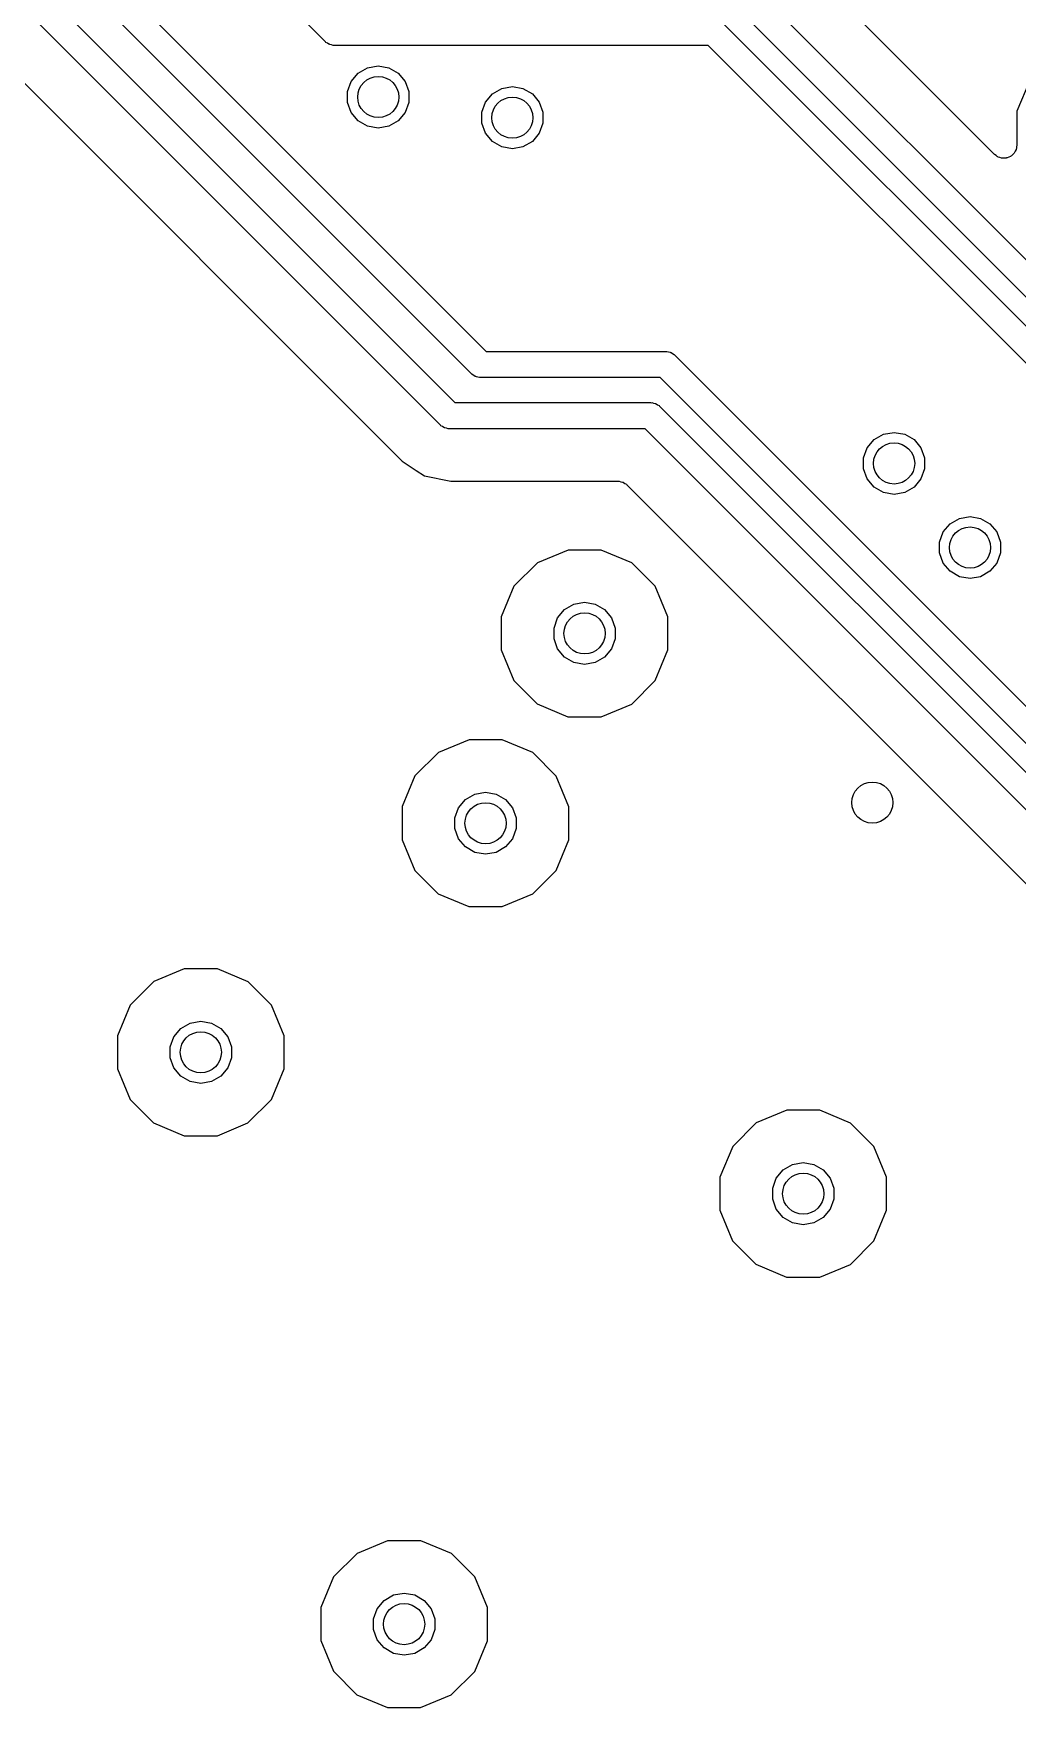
# Model space of a CAD drawing. Extents: x 10 to 287, y -200 to -10.
# Drawn here: x 132.37 to 141.91, y -120.17 to -103.95 of the extents above; entities that cross this region are included whole.
import ezdxf

# ---------------------------------------------------------------- set-up
doc = ezdxf.new("R2010")
doc.units = 0
doc.header["$MEASUREMENT"] = 0
doc.layers.add('BLACK', color=7, linetype='CONTINUOUS')

msp = doc.modelspace()

# ---------------------------------------------------------------- linework, layer by layer
at = {"layer": 'Black'}
for p, q in [((135.195, -104.025), (133.314, -102.144)), ((141.685, -105.118), (139.372, -102.805)), ((138.827, -102.979), (146.79, -110.941)), ((146.573, -111.084), (138.61, -103.121)), ((132.427, -103.497), (136.453, -107.523)), ((136.614, -107.244), (132.86, -103.49)), ((133.077, -103.347), (136.757, -107.027)), ((136.31, -107.74), (132.21, -103.64)), ((139.051, -103.845), (146.336, -111.129)), ((131.86, -104.008), (135.942, -108.09)), ((135.2, -104.028), (135.195, -104.025)), ((135.203, -104.032), (135.2, -104.028)), ((135.218, -104.041), (135.203, -104.032)), ((135.231, -104.05), (135.218, -104.041)), ((135.237, -104.051), (135.231, -104.05)), ((135.241, -104.054), (135.237, -104.051)), ((135.258, -104.057), (135.241, -104.054)), ((135.274, -104.061), (135.258, -104.057)), ((135.279, -104.061), (135.274, -104.061)), ((135.285, -104.062), (135.279, -104.061)), ((138.909, -104.062), (135.285, -104.062)), ((146.119, -111.272), (138.909, -104.062)), ((135.516, -104.331), (135.607, -104.279)), ((135.607, -104.279), (135.71, -104.261)), ((135.71, -104.261), (135.813, -104.279)), ((135.813, -104.279), (135.903, -104.331)), ((135.413, -104.509), (135.449, -104.411)), ((135.449, -104.411), (135.516, -104.331)), ((135.903, -104.331), (135.97, -104.411)), ((135.97, -104.411), (136.006, -104.509)), ((136.817, -104.532), (136.907, -104.48)), ((136.907, -104.48), (137.01, -104.461)), ((137.01, -104.461), (137.113, -104.48)), ((137.113, -104.48), (137.204, -104.532)), ((142.026, -104.403), (141.902, -104.7)), ((135.413, -104.614), (135.413, -104.509)), ((135.449, -104.712), (135.413, -104.614)), ((136.006, -104.614), (135.97, -104.712)), ((136.006, -104.509), (136.006, -104.614)), ((136.714, -104.71), (136.75, -104.612)), ((136.75, -104.612), (136.817, -104.532)), ((137.204, -104.532), (137.271, -104.612)), ((137.271, -104.612), (137.306, -104.71)), ((135.516, -104.792), (135.449, -104.712)), ((135.607, -104.844), (135.516, -104.792)), ((135.903, -104.792), (135.813, -104.844)), ((135.97, -104.712), (135.903, -104.792)), ((136.714, -104.815), (136.714, -104.71)), ((137.306, -104.71), (137.306, -104.815)), ((141.902, -104.7), (141.902, -105.029)), ((135.71, -104.863), (135.607, -104.844)), ((135.813, -104.844), (135.71, -104.863)), ((136.75, -104.913), (136.714, -104.815)), ((136.817, -104.993), (136.75, -104.913)), ((137.271, -104.913), (137.204, -104.993)), ((137.306, -104.815), (137.271, -104.913)), ((136.907, -105.045), (136.817, -104.993)), ((137.01, -105.063), (136.907, -105.045)), ((137.113, -105.045), (137.01, -105.063)), ((137.204, -104.993), (137.113, -105.045)), ((141.699, -105.128), (141.685, -105.118)), ((141.711, -105.139), (141.699, -105.128)), ((141.86, -105.121), (141.848, -105.133)), ((141.872, -105.11), (141.86, -105.121)), ((141.875, -105.105), (141.872, -105.11)), ((141.879, -105.101), (141.875, -105.105)), ((141.886, -105.086), (141.879, -105.101)), ((141.894, -105.072), (141.886, -105.086)), ((141.895, -105.067), (141.894, -105.072)), ((141.898, -105.062), (141.895, -105.067)), ((141.899, -105.045), (141.898, -105.062)), ((141.902, -105.029), (141.899, -105.045)), ((141.717, -105.14), (141.711, -105.139)), ((141.721, -105.144), (141.717, -105.14)), ((141.737, -105.148), (141.721, -105.144)), ((141.753, -105.154), (141.737, -105.148)), ((141.759, -105.154), (141.753, -105.154)), ((141.764, -105.155), (141.759, -105.154)), ((141.78, -105.154), (141.764, -105.155)), ((141.797, -105.154), (141.78, -105.154)), ((141.802, -105.152), (141.797, -105.154)), ((141.808, -105.151), (141.802, -105.152)), ((141.823, -105.144), (141.808, -105.151)), ((141.838, -105.139), (141.823, -105.144)), ((141.843, -105.135), (141.838, -105.139)), ((141.848, -105.133), (141.843, -105.135)), ((136.757, -107.027), (138.496, -107.027)), ((138.496, -107.027), (138.502, -107.028)), ((138.502, -107.028), (138.507, -107.027)), ((138.507, -107.027), (138.523, -107.032)), ((138.523, -107.032), (138.539, -107.035)), ((138.539, -107.035), (138.544, -107.037)), ((138.544, -107.037), (138.55, -107.039)), ((138.55, -107.039), (138.563, -107.048)), ((138.563, -107.048), (138.578, -107.057)), ((138.578, -107.057), (138.581, -107.061)), ((138.581, -107.061), (138.586, -107.064)), ((138.586, -107.064), (145.258, -113.736)), ((136.619, -107.247), (136.614, -107.244)), ((136.622, -107.251), (136.619, -107.247)), ((136.637, -107.26), (136.622, -107.251)), ((136.65, -107.269), (136.637, -107.26)), ((136.656, -107.271), (136.65, -107.269)), ((136.661, -107.273), (136.656, -107.271)), ((136.677, -107.276), (136.661, -107.273)), ((136.693, -107.28), (136.677, -107.276)), ((136.698, -107.28), (136.693, -107.28)), ((136.704, -107.281), (136.698, -107.28)), ((138.443, -107.281), (136.704, -107.281)), ((145.115, -113.953), (138.443, -107.281)), ((136.453, -107.523), (138.35, -107.523)), ((138.35, -107.523), (138.356, -107.524)), ((138.356, -107.524), (138.361, -107.523)), ((138.361, -107.523), (138.377, -107.528)), ((138.377, -107.528), (138.393, -107.531)), ((138.393, -107.531), (138.398, -107.533)), ((138.398, -107.533), (138.404, -107.535)), ((138.404, -107.535), (138.417, -107.544)), ((138.417, -107.544), (138.432, -107.553)), ((138.432, -107.553), (138.435, -107.557)), ((138.435, -107.557), (138.44, -107.56)), ((138.44, -107.56), (145.365, -114.485)), ((136.315, -107.743), (136.31, -107.74)), ((136.318, -107.747), (136.315, -107.743)), ((136.333, -107.756), (136.318, -107.747)), ((136.346, -107.765), (136.333, -107.756)), ((136.352, -107.767), (136.346, -107.765)), ((136.357, -107.769), (136.352, -107.767)), ((136.373, -107.772), (136.357, -107.769)), ((136.389, -107.777), (136.373, -107.772)), ((136.394, -107.776), (136.389, -107.777)), ((136.4, -107.777), (136.394, -107.776)), ((138.297, -107.777), (136.4, -107.777)), ((145.223, -114.702), (138.297, -107.777)), ((140.45, -107.962), (140.518, -107.882)), ((140.518, -107.882), (140.608, -107.83)), ((140.608, -107.83), (140.711, -107.812)), ((140.711, -107.812), (140.814, -107.83)), ((140.814, -107.83), (140.904, -107.882)), ((140.904, -107.882), (140.971, -107.962)), ((140.415, -108.06), (140.45, -107.962)), ((140.971, -107.962), (141.007, -108.06)), ((135.942, -108.09), (136.076, -108.18)), ((136.076, -108.18), (136.076, -108.18)), ((136.076, -108.18), (136.158, -108.234)), ((140.415, -108.165), (140.415, -108.06)), ((140.45, -108.263), (140.415, -108.165)), ((141.007, -108.165), (140.971, -108.263)), ((141.007, -108.06), (141.007, -108.165)), ((136.158, -108.234), (136.413, -108.285)), ((136.413, -108.285), (138.034, -108.285)), ((138.034, -108.285), (138.04, -108.286)), ((138.04, -108.286), (138.045, -108.285)), ((138.045, -108.285), (138.061, -108.29)), ((138.061, -108.29), (138.078, -108.293)), ((138.078, -108.293), (138.083, -108.295)), ((138.083, -108.295), (138.088, -108.297)), ((138.088, -108.297), (138.102, -108.306)), ((138.102, -108.306), (138.116, -108.315)), ((138.116, -108.315), (138.12, -108.319)), ((138.12, -108.319), (138.124, -108.322)), ((138.124, -108.322), (144.855, -115.053)), ((140.518, -108.343), (140.45, -108.263)), ((140.608, -108.395), (140.518, -108.343)), ((140.904, -108.343), (140.814, -108.395)), ((140.971, -108.263), (140.904, -108.343)), ((140.711, -108.413), (140.608, -108.395)), ((140.814, -108.395), (140.711, -108.413)), ((141.186, -108.777), (141.253, -108.697)), ((141.253, -108.697), (141.344, -108.645)), ((141.344, -108.645), (141.447, -108.627)), ((141.447, -108.627), (141.55, -108.645)), ((141.55, -108.645), (141.64, -108.697)), ((141.64, -108.697), (141.707, -108.777)), ((141.15, -108.876), (141.186, -108.777)), ((141.707, -108.777), (141.743, -108.876)), ((137.55, -108.952), (137.253, -109.075)), ((137.871, -108.952), (137.55, -108.952)), ((138.168, -109.076), (137.871, -108.952)), ((141.15, -108.98), (141.15, -108.876)), ((141.186, -109.078), (141.15, -108.98)), ((141.743, -108.98), (141.707, -109.078)), ((141.743, -108.876), (141.743, -108.98)), ((137.253, -109.075), (137.026, -109.302)), ((138.395, -109.303), (138.168, -109.076)), ((141.253, -109.158), (141.186, -109.078)), ((141.344, -109.211), (141.253, -109.158)), ((141.64, -109.158), (141.55, -109.211)), ((141.707, -109.078), (141.64, -109.158)), ((137.026, -109.302), (136.902, -109.599)), ((138.518, -109.6), (138.395, -109.303)), ((141.447, -109.229), (141.344, -109.211)), ((141.55, -109.211), (141.447, -109.229)), ((137.517, -109.53), (137.607, -109.477)), ((137.607, -109.477), (137.71, -109.459)), ((137.71, -109.459), (137.813, -109.477)), ((137.813, -109.477), (137.903, -109.53)), ((136.902, -109.599), (136.902, -109.92)), ((137.414, -109.708), (137.449, -109.61)), ((137.449, -109.61), (137.517, -109.53)), ((137.903, -109.53), (137.971, -109.61)), ((137.971, -109.61), (138.006, -109.708)), ((138.518, -109.921), (138.518, -109.6)), ((137.414, -109.812), (137.414, -109.708)), ((137.449, -109.91), (137.414, -109.812)), ((138.006, -109.812), (137.971, -109.91)), ((138.006, -109.708), (138.006, -109.812)), ((136.902, -109.92), (137.025, -110.217)), ((137.517, -109.99), (137.449, -109.91)), ((137.607, -110.043), (137.517, -109.99)), ((137.903, -109.99), (137.813, -110.043)), ((137.971, -109.91), (137.903, -109.99)), ((138.394, -110.218), (138.518, -109.921)), ((137.71, -110.061), (137.607, -110.043)), ((137.813, -110.043), (137.71, -110.061)), ((137.025, -110.217), (137.252, -110.444)), ((138.167, -110.445), (138.394, -110.218)), ((137.252, -110.444), (137.549, -110.568)), ((137.87, -110.568), (138.167, -110.445)), ((137.549, -110.568), (137.87, -110.568)), ((136.59, -110.792), (136.293, -110.915)), ((136.911, -110.792), (136.59, -110.792)), ((137.208, -110.916), (136.911, -110.792)), ((136.293, -110.915), (136.066, -111.142)), ((137.435, -111.143), (137.208, -110.916)), ((136.066, -111.142), (135.942, -111.439)), ((137.558, -111.44), (137.435, -111.143)), ((135.942, -111.439), (135.942, -111.76)), ((136.454, -111.548), (136.489, -111.45)), ((136.489, -111.45), (136.557, -111.37)), ((136.557, -111.37), (136.647, -111.317)), ((136.647, -111.317), (136.75, -111.299)), ((136.75, -111.299), (136.853, -111.317)), ((136.853, -111.317), (136.943, -111.37)), ((136.943, -111.37), (137.011, -111.45)), ((137.011, -111.45), (137.046, -111.548)), ((137.558, -111.761), (137.558, -111.44)), ((136.454, -111.652), (136.454, -111.548)), ((137.046, -111.548), (137.046, -111.652)), ((135.942, -111.76), (136.065, -112.057)), ((136.489, -111.75), (136.454, -111.652)), ((136.557, -111.83), (136.489, -111.75)), ((137.011, -111.75), (136.943, -111.83)), ((137.046, -111.652), (137.011, -111.75)), ((137.434, -112.058), (137.558, -111.761)), ((136.647, -111.883), (136.557, -111.83)), ((136.75, -111.901), (136.647, -111.883)), ((136.853, -111.883), (136.75, -111.901)), ((136.943, -111.83), (136.853, -111.883)), ((136.065, -112.057), (136.292, -112.284)), ((137.207, -112.285), (137.434, -112.058)), ((136.292, -112.284), (136.589, -112.408)), ((136.589, -112.408), (136.91, -112.408)), ((136.91, -112.408), (137.207, -112.285)), ((133.83, -113.012), (133.533, -113.135)), ((134.151, -113.012), (133.83, -113.012)), ((134.448, -113.136), (134.151, -113.012)), ((133.533, -113.135), (133.306, -113.362)), ((134.675, -113.363), (134.448, -113.136)), ((133.306, -113.362), (133.182, -113.659)), ((134.798, -113.66), (134.675, -113.363)), ((133.797, -113.59), (133.887, -113.537)), ((133.887, -113.537), (133.99, -113.519)), ((133.99, -113.519), (134.093, -113.537)), ((134.093, -113.537), (134.183, -113.59)), ((133.182, -113.659), (133.182, -113.98)), ((133.694, -113.768), (133.729, -113.67)), ((133.729, -113.67), (133.797, -113.59)), ((134.183, -113.59), (134.251, -113.67)), ((134.251, -113.67), (134.286, -113.768)), ((134.798, -113.981), (134.798, -113.66)), ((133.694, -113.872), (133.694, -113.768)), ((133.729, -113.97), (133.694, -113.872)), ((134.286, -113.872), (134.251, -113.97)), ((134.286, -113.768), (134.286, -113.872)), ((133.182, -113.98), (133.305, -114.277)), ((133.797, -114.05), (133.729, -113.97)), ((133.887, -114.103), (133.797, -114.05)), ((134.183, -114.05), (134.093, -114.103)), ((134.251, -113.97), (134.183, -114.05)), ((134.674, -114.278), (134.798, -113.981)), ((133.99, -114.121), (133.887, -114.103)), ((134.093, -114.103), (133.99, -114.121)), ((133.305, -114.277), (133.532, -114.504)), ((134.447, -114.505), (134.674, -114.278)), ((133.532, -114.504), (133.829, -114.628)), ((134.15, -114.628), (134.447, -114.505)), ((139.373, -114.505), (139.146, -114.732)), ((139.67, -114.382), (139.373, -114.505)), ((139.991, -114.382), (139.67, -114.382)), ((140.288, -114.506), (139.991, -114.382)), ((140.515, -114.733), (140.288, -114.506)), ((133.829, -114.628), (134.15, -114.628)), ((139.146, -114.732), (139.022, -115.029)), ((140.638, -115.03), (140.515, -114.733)), ((139.569, -115.04), (139.637, -114.96)), ((139.637, -114.96), (139.727, -114.907)), ((139.727, -114.907), (139.83, -114.889)), ((139.83, -114.889), (139.933, -114.907)), ((139.933, -114.907), (140.023, -114.96)), ((140.023, -114.96), (140.091, -115.04)), ((139.022, -115.029), (139.022, -115.35)), ((139.534, -115.138), (139.569, -115.04)), ((139.534, -115.242), (139.534, -115.138)), ((140.091, -115.04), (140.126, -115.138)), ((140.126, -115.138), (140.126, -115.242)), ((140.638, -115.351), (140.638, -115.03)), ((139.022, -115.35), (139.145, -115.647)), ((139.569, -115.34), (139.534, -115.242)), ((139.637, -115.42), (139.569, -115.34)), ((140.091, -115.34), (140.023, -115.42)), ((140.126, -115.242), (140.091, -115.34)), ((140.514, -115.648), (140.638, -115.351)), ((139.727, -115.473), (139.637, -115.42)), ((139.83, -115.491), (139.727, -115.473)), ((139.933, -115.473), (139.83, -115.491)), ((140.023, -115.42), (139.933, -115.473)), ((139.145, -115.647), (139.372, -115.874)), ((140.287, -115.875), (140.514, -115.648)), ((139.372, -115.874), (139.669, -115.998)), ((139.669, -115.998), (139.99, -115.998)), ((139.99, -115.998), (140.287, -115.875)), ((135.801, -118.554), (135.504, -118.677)), ((136.122, -118.555), (135.801, -118.554)), ((136.419, -118.678), (136.122, -118.555)), ((135.504, -118.677), (135.277, -118.904)), ((136.646, -118.905), (136.419, -118.678)), ((135.277, -118.904), (135.154, -119.201)), ((136.769, -119.202), (136.646, -118.905)), ((135.768, -119.132), (135.858, -119.079)), ((135.858, -119.079), (135.961, -119.061)), ((135.961, -119.061), (136.064, -119.079)), ((136.064, -119.079), (136.155, -119.132)), ((135.154, -119.201), (135.153, -119.522)), ((135.665, -119.31), (135.701, -119.212)), ((135.701, -119.212), (135.768, -119.132)), ((136.155, -119.132), (136.222, -119.212)), ((136.222, -119.212), (136.257, -119.31)), ((136.769, -119.524), (136.769, -119.202)), ((135.665, -119.414), (135.665, -119.31)), ((136.257, -119.31), (136.257, -119.414)), ((135.153, -119.522), (135.276, -119.819)), ((135.701, -119.513), (135.665, -119.414)), ((135.768, -119.593), (135.701, -119.513)), ((136.222, -119.513), (136.155, -119.593)), ((136.257, -119.414), (136.222, -119.513)), ((136.645, -119.82), (136.769, -119.524)), ((135.858, -119.645), (135.768, -119.593)), ((135.961, -119.663), (135.858, -119.645)), ((136.064, -119.645), (135.961, -119.663)), ((136.155, -119.593), (136.064, -119.645)), ((135.276, -119.819), (135.503, -120.047)), ((136.418, -120.047), (136.645, -119.82)), ((135.503, -120.047), (135.8, -120.17)), ((136.121, -120.17), (136.418, -120.047)), ((135.8, -120.17), (136.121, -120.17))]:
    msp.add_line(p, q, dxfattribs=at)
for centre in [(135.71, -104.562), (137.01, -104.762), (140.711, -108.113), (141.447, -108.928), (137.71, -109.76), (140.5, -111.4), (136.75, -111.6), (133.99, -113.82), (139.83, -115.19), (135.961, -119.362)]:
    msp.add_circle(centre, 0.1994, dxfattribs=at)

doc.saveas('drawing.dxf')
